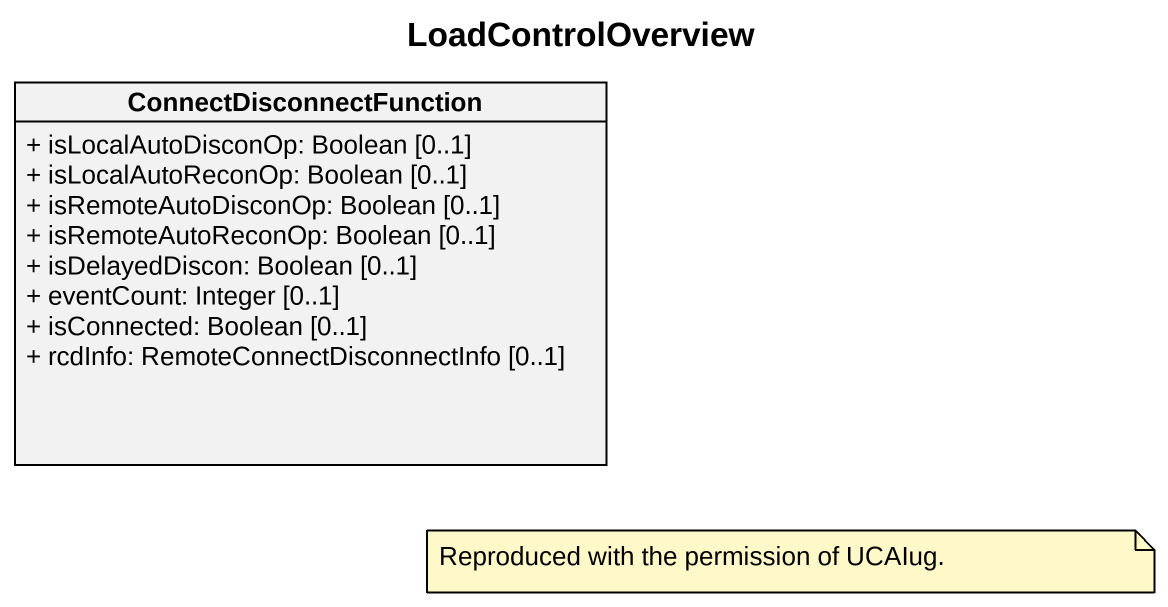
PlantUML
@startuml
title LoadControlOverview
hide circle
hide empty members
skinparam classAttributeIconSize 0
class ConnectDisconnectFunction {
  + isLocalAutoDisconOp: Boolean [0..1]
  + isLocalAutoReconOp: Boolean [0..1]
  + isRemoteAutoDisconOp: Boolean [0..1]
  + isRemoteAutoReconOp: Boolean [0..1]
  + isDelayedDiscon: Boolean [0..1]
  + eventCount: Integer [0..1]
  + isConnected: Boolean [0..1]
  + rcdInfo: RemoteConnectDisconnectInfo [0..1]
}
note as N1
  Reproduced with the permission of UCAIug.
end note
@enduml
